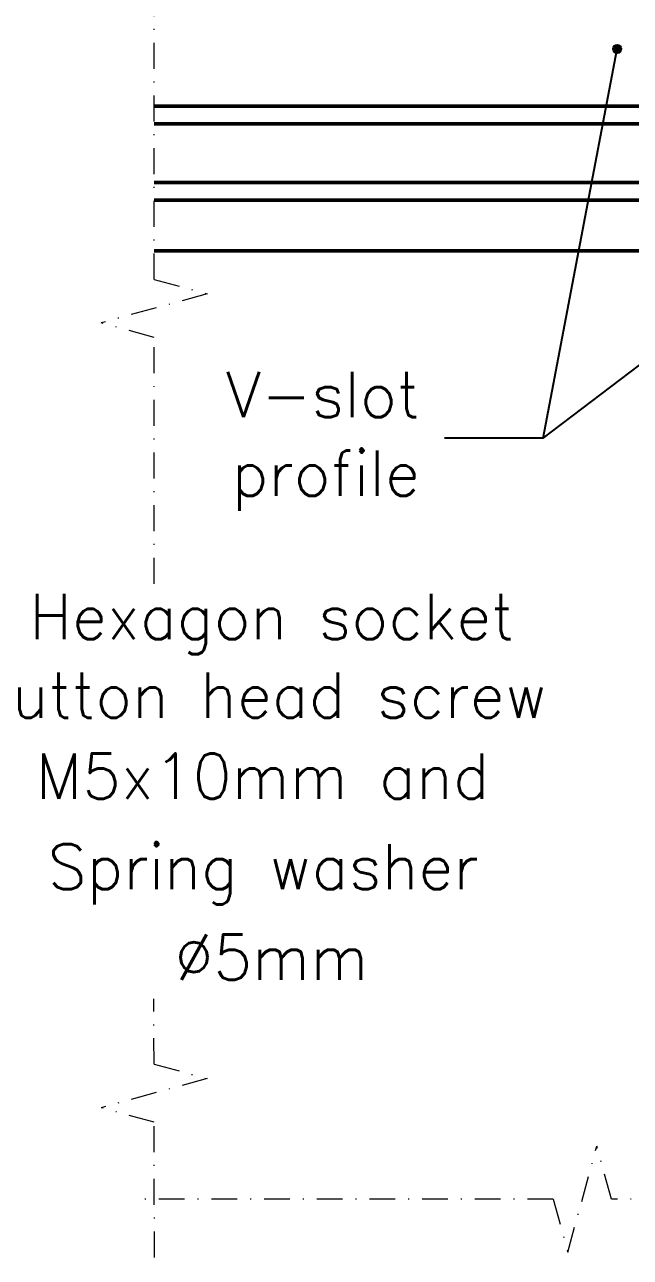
# Model space of a CAD drawing. Extents: x 21047 to 22882, y -7321 to -6014.
# Drawn here: x 21412.1 to 21479, y -7202.6 to -7066.5 of the extents above; entities that cross this region are included whole.
import ezdxf

# ---------------------------------------------------------------- set-up
doc = ezdxf.new("R2010")
doc.units = 0
doc.linetypes.add('DASHDOTTINY', pattern=[3.81, 1.905, -0.9525, 0, -0.9525])
doc.layers.add('Cotas', color=90, linetype='Continuous')
doc.layers.add('Encurtamento', color=61, linetype='DASHDOTTINY', lineweight=13)
doc.layers.add('Perfis e Cantoneiras', color=2, linetype='Continuous', lineweight=50)
doc.styles.get("Standard").update_dxf_attribs({"font": 'romans.shx'})

msp = doc.modelspace()

# ---------------------------------------------------------------- hatches: boundary and pattern name
at = {"layer": 'Cotas'}
h = msp.add_hatch(color=256, dxfattribs=at)
h.dxf.hatch_style = 1
h.paths.add_polyline_path([(21477.086, -7069.163, -0.2411741), (21477.276, -7068.792, -0.6113775), (21477.999, -7069.163, -1), (21477.086, -7069.163)])

# ---------------------------------------------------------------- linework, layer by layer
for q in [(21477.543, -7069.163), (21509.67, -7081.503), (21458.484, -7112.136)]:
    msp.add_line((21469.376, -7112.136), q, dxfattribs=at)
msp.add_circle((21477.543, -7069.163), 0.456, dxfattribs=at)
at = {"layer": 'Encurtamento', "color": 4, "ltscale": 1.5}
for p, q in [((21426.407, -7094.614), (21426.407, -7040.989)), ((21426.407, -7094.614), (21432.252, -7096.216)), ((21432.252, -7096.216), (21420.561, -7099.422)), ((21426.407, -7101.024), (21420.561, -7099.422)), ((21426.407, -7128.222), (21426.407, -7101.024)), ((21426.407, -7181.276), (21426.363, -7174.075)), ((21426.407, -7181.276), (21432.252, -7182.879)), ((21432.252, -7182.879), (21420.561, -7186.084)), ((21426.407, -7187.687), (21420.561, -7186.084)), ((21426.45, -7202.61), (21426.407, -7187.687)), ((21472.092, -7202.034), (21475.297, -7190.344)), ((21476.9, -7196.189), (21475.297, -7190.344)), ((21470.489, -7196.189), (21425.39, -7196.189)), ((21470.489, -7196.189), (21472.092, -7202.034)), ((21535.726, -7196.189), (21476.9, -7196.189))]:
    msp.add_line(p, q, dxfattribs=at)
at = {"layer": 'Perfis e Cantoneiras'}
for p, q in [((21507.069, -7075.485), (21426.407, -7075.485)), ((21507.069, -7077.429), (21426.407, -7077.429)), ((21507.069, -7083.909), (21426.407, -7083.909)), ((21507.069, -7085.853), (21426.407, -7085.853)), ((21507.069, -7091.469), (21426.407, -7091.469))]:
    msp.add_line(p, q, dxfattribs=at)

# ---------------------------------------------------------------- texts
at = {"layer": 'Cotas'}
for s, p in [('V-slot', (21434.356, -7109.84)), ('profile', (21434.97, -7118.519)), ('Hexagon socket', (21412.63, -7134.348)), ('button head screw', (21406.63, -7143.027)), ('M5x10mm and', (21413.329, -7151.97)), ('Spring washer', (21414.672, -7161.97)), ('%%c5mm', (21428.672, -7171.97))]:
    msp.add_text(s, height=5, dxfattribs=at).set_placement(p)

doc.saveas('drawing.dxf')
